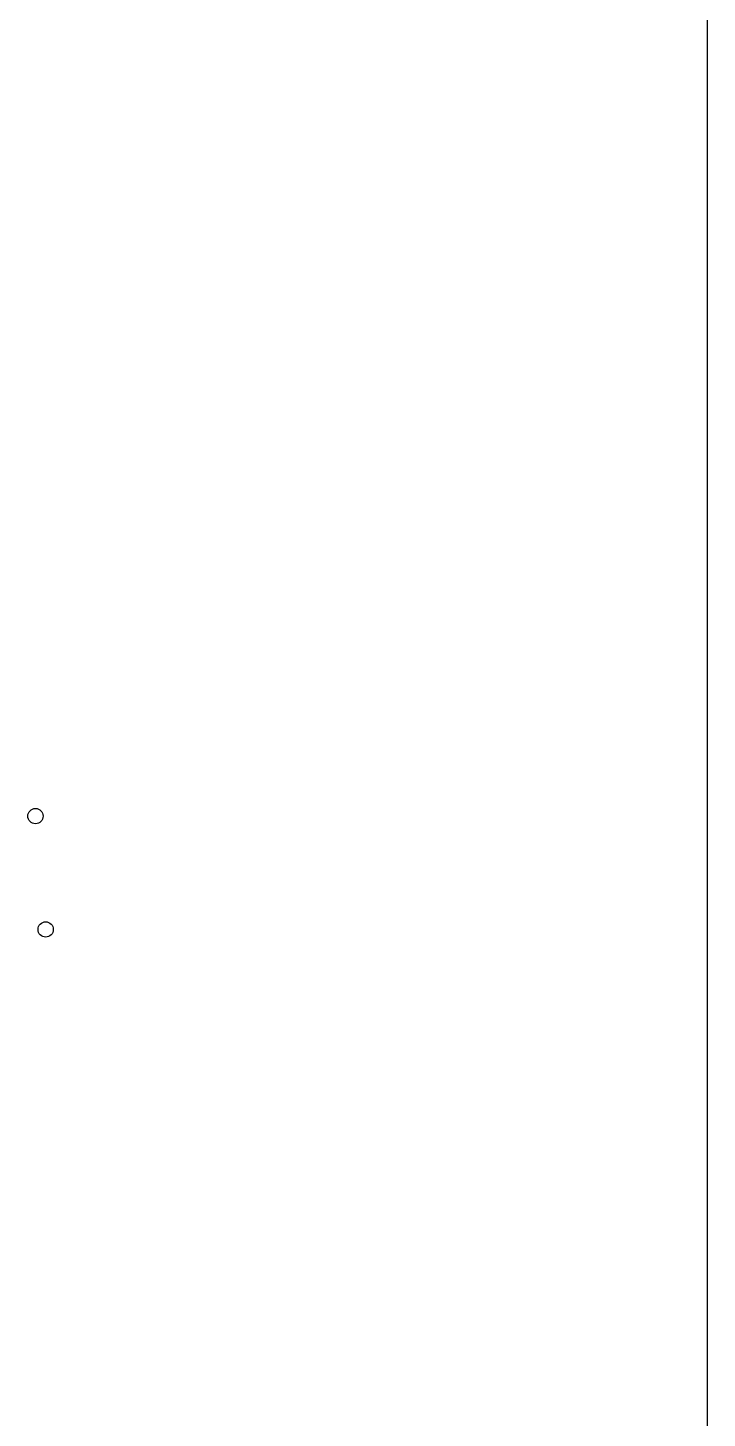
# Model space of a CAD drawing. Extents: x 114.9 to 199.6, y -137.1 to -76.7.
# Drawn here: x 192.93 to 199.58, y -111.03 to -97.41 of the extents above; entities that cross this region are included whole.
import ezdxf

# ---------------------------------------------------------------- set-up
doc = ezdxf.new("R2010")
doc.units = 0
doc.layers.add('BLACK', color=7, linetype='CONTINUOUS')

msp = doc.modelspace()

# ---------------------------------------------------------------- linework, layer by layer
at = {"layer": 'BLACK', "linetype": 'CONTINUOUS'}
msp.add_line((199.5795, -77.402406), (199.5795, -130.397593), dxfattribs=at)
at = {"layer": 'BLACK'}
for centre in [(193, -105.13), (193.1, -106.24)]:
    msp.add_circle(centre, 0.075, dxfattribs=at)
at = {"layer": 'WHITE'}
for centre in [(193, -105.13), (193.1, -106.24)]:
    msp.add_circle(centre, 0.075, dxfattribs=at)

doc.saveas('drawing.dxf')
